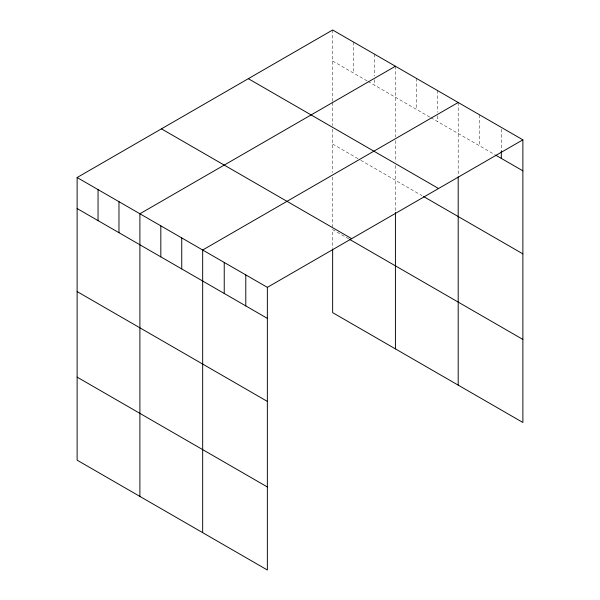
<?xml version="1.0" encoding="UTF-8"?>
<svg xmlns="http://www.w3.org/2000/svg" width="600" height="600" viewBox="0 0 600 600"><rect width="100%" height="100%" fill="white"/><g stroke="black" fill="none" stroke-linecap="round" stroke-linejoin="round"><path stroke-width="0.45" stroke-dasharray="3 2.25" d="M332.647 30L332.647 101.61M332.647 61.012L367.252 80.992M368.062 81.457L430.035 117.233M430.838 117.698L494.933 154.703M332.647 144.053L360.015 159.847M360.817 160.312L421.98 195.623M348.743 238.897L332.647 229.605L332.647 248.055M501.322 129.203L501.322 151.095M479.76 114.938L479.76 145.942M458.197 102.488L458.197 175.942M437.272 90.405L437.272 112.297M437.272 115.942L437.272 121.417M416.347 78.323L416.347 109.335M395.423 66.24L395.423 136.928M395.423 140.618L395.423 161.843M395.423 165.532L395.423 211.567M374.498 54.165L374.498 76.05M374.498 79.703L374.498 85.17M353.572 42.082L353.572 73.088M332.647 102.532L332.647 125.595M332.647 129.285L332.647 172.567M332.647 177.165L332.647 226.845"/><path stroke-width="0.9" d="M77.123 177.525L267.353 287.355L267.353 570L77.123 460.17L77.123 177.525L332.647 30L522.877 139.83L522.877 422.475L332.647 312.645L332.647 248.978M395.423 66.24L139.898 213.772L139.898 496.418M458.197 102.488L202.673 250.013L202.673 532.658M267.353 287.355L522.877 139.83M495.728 155.167L522.877 170.835M248.325 78.683L438.555 188.512M423.592 196.553L522.877 253.875M161.445 128.843L351.675 238.673M349.553 239.362L522.877 339.435M77.123 208.538L267.353 318.368M77.123 291.577L267.353 401.408M77.123 377.13L267.353 486.96M501.322 151.095L501.322 158.392M458.197 176.865L458.197 385.132M395.423 212.49L395.423 348.885M245.79 274.905L245.79 305.918M224.235 262.462L224.235 293.468M181.748 237.93L181.748 268.942M160.822 225.855L160.822 256.86M118.972 201.69L118.972 232.702M98.047 189.608L98.047 220.62"/></g></svg>
